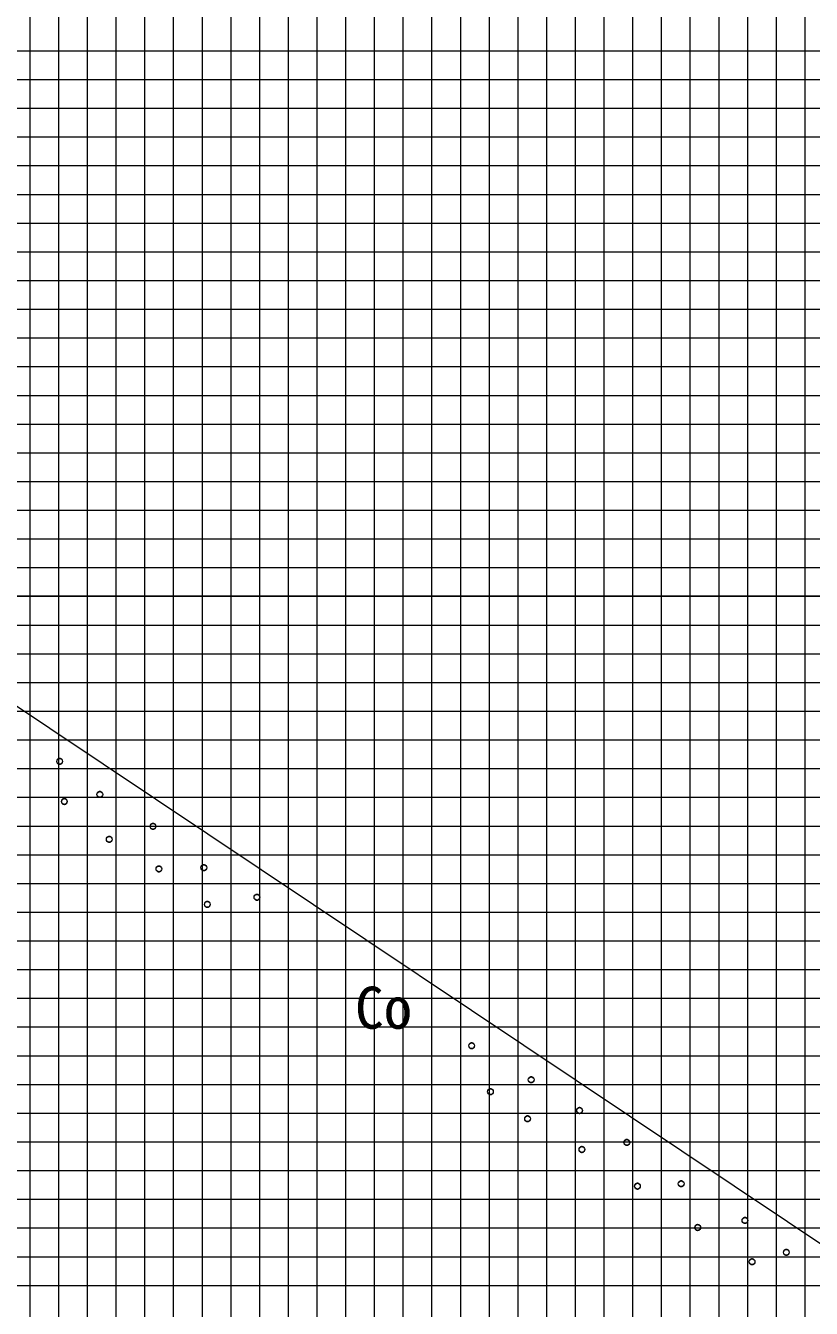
# Model space of a CAD drawing. Units: millimetres on the paper. Extents: x -400 to 400, y -1955 to 275.
# Drawn here: x 270.34 to 297.72, y 100.2 to 144.88 of the extents above; entities that cross this region are included whole.
import ezdxf
from ezdxf.enums import TextEntityAlignment as Align

# ---------------------------------------------------------------- set-up
doc = ezdxf.new("R2010")
doc.units = ezdxf.units.MM
doc.linetypes.add('LONG_DASHED_DOTTED', pattern=[15.25, 12, -1.5, 0.25, -1.5])
doc.layers.add('0-0', color=7, linetype='Continuous')
doc.layers.add('0-1_レイヤ1', color=7, linetype='Continuous', lineweight=13)
doc.styles.add('ＭＳ ゴシック', font='')
doc.styles.get('ＭＳ ゴシック').set_extended_font_data('MS Gothic')

# ---------------------------------------------------------------- blocks, each defined once
blk = doc.blocks.new('EVOBLK_2011051147_62')
at = {"layer": '0-1_レイヤ1', "color": 131}
for p, q in [((691, 22), (691, 572)), ((692, 22), (692, 572)), ((693, 22), (693, 572)), ((694, 22), (694, 572)), ((695, 22), (695, 572)), ((696, 22), (696, 572)), ((697, 22), (697, 572)), ((698, 22), (698, 572)), ((699, 22), (699, 572)), ((701, 22), (701, 572)), ((702, 22), (702, 572)), ((703, 22), (703, 572)), ((704, 22), (704, 572)), ((705, 22), (705, 572)), ((706, 22), (706, 572)), ((707, 22), (707, 572)), ((708, 22), (708, 572)), ((709, 22), (709, 572)), ((711, 22), (711, 572)), ((712, 22), (712, 572)), ((713, 22), (713, 572)), ((714, 22), (714, 572)), ((715, 22), (715, 572)), ((716, 22), (716, 572)), ((717, 22), (717, 572)), ((718, 22), (718, 572)), ((20, 441), (820, 441)), ((20, 440), (820, 440)), ((20, 439), (820, 439)), ((20, 438), (820, 438)), ((20, 437), (820, 437)), ((20, 436), (820, 436)), ((20, 435), (820, 435)), ((20, 434), (820, 434)), ((20, 433), (820, 433)), ((20, 431), (820, 431)), ((20, 430), (820, 430)), ((20, 429), (820, 429)), ((20, 428), (820, 428)), ((20, 427), (820, 427)), ((20, 426), (820, 426)), ((20, 425), (820, 425)), ((20, 424), (820, 424)), ((20, 423), (820, 423)), ((20, 421), (820, 421)), ((20, 420), (820, 420)), ((20, 419), (820, 419)), ((20, 418), (820, 418)), ((20, 417), (820, 417)), ((20, 416), (820, 416)), ((20, 415), (820, 415)), ((20, 414), (820, 414)), ((20, 413), (820, 413)), ((20, 411), (820, 411)), ((20, 410), (820, 410)), ((20, 409), (820, 409)), ((20, 408), (820, 408)), ((20, 407), (820, 407)), ((20, 406), (820, 406)), ((20, 405), (820, 405)), ((20, 404), (820, 404)), ((20, 403), (820, 403)), ((20, 401), (820, 401)), ((20, 400), (820, 400)), ((20, 399), (820, 399)), ((20, 398), (820, 398))]:
    blk.add_line(p, q, dxfattribs=at)
at = {"layer": '0-1_レイヤ1', "color": 131, "lineweight": 18}
for p, q in [((700, 22), (700, 572)), ((710, 22), (710, 572)), ((20, 432), (820, 432)), ((20, 412), (820, 412)), ((20, 402), (820, 402))]:
    blk.add_line(p, q, dxfattribs=at)
at = {"layer": '0-1_レイヤ1', "color": 4, "lineweight": 25}
blk.add_line((20, 422), (820, 422), dxfattribs=at)
blk = doc.blocks.new('CCURVE_ORG274')
at = {"layer": '0-1_レイヤ1', "linetype": 'LONG_DASHED_DOTTED', "lineweight": 25}
for start, end in [(90, 270), (270, 90)]:
    blk.add_arc((44353202.8, 34347425.2), 10, start, end, dxfattribs=at)
blk = doc.blocks.new('CCURVE_ORG276')
at = {"layer": '0-1_レイヤ1', "linetype": 'LONG_DASHED_DOTTED', "lineweight": 25}
for start, end in [(90, 270), (270, 90)]:
    blk.add_arc((44353342.7, 34347310), 10, start, end, dxfattribs=at)
blk = doc.blocks.new('CCURVE_ORG277')
at = {"layer": '0-1_レイヤ1', "linetype": 'LONG_DASHED_DOTTED', "lineweight": 25}
for start, end in [(90, 270), (270, 90)]:
    blk.add_arc((44353219.2, 34347285.3), 10, start, end, dxfattribs=at)
blk = doc.blocks.new('CCURVE_ORG278')
at = {"layer": '0-1_レイヤ1', "linetype": 'LONG_DASHED_DOTTED', "lineweight": 25}
for start, end in [(90, 270), (270, 90)]:
    blk.add_arc((44353528, 34347198.8), 10, start, end, dxfattribs=at)
blk = doc.blocks.new('CCURVE_ORG279')
at = {"layer": '0-1_レイヤ1', "linetype": 'LONG_DASHED_DOTTED', "lineweight": 25}
for start, end in [(90, 270), (270, 90)]:
    blk.add_arc((44353375.7, 34347153.6), 10, start, end, dxfattribs=at)
blk = doc.blocks.new('CCURVE_ORG280')
at = {"layer": '0-1_レイヤ1', "linetype": 'LONG_DASHED_DOTTED', "lineweight": 25}
for start, end in [(90, 270), (270, 90)]:
    blk.add_arc((44353705, 34347054.8), 10, start, end, dxfattribs=at)
blk = doc.blocks.new('CCURVE_ORG281')
at = {"layer": '0-1_レイヤ1', "linetype": 'LONG_DASHED_DOTTED', "lineweight": 25}
for start, end in [(90, 270), (270, 90)]:
    blk.add_arc((44353548.6, 34347050.6), 10, start, end, dxfattribs=at)
blk = doc.blocks.new('CCURVE_ORG282')
at = {"layer": '0-1_レイヤ1', "linetype": 'LONG_DASHED_DOTTED', "lineweight": 25}
for start, end in [(90, 270), (270, 90)]:
    blk.add_arc((44353890.2, 34346951.8), 10, start, end, dxfattribs=at)
blk = doc.blocks.new('CCURVE_ORG283')
at = {"layer": '0-1_レイヤ1', "linetype": 'LONG_DASHED_DOTTED', "lineweight": 25}
for start, end in [(90, 270), (270, 90)]:
    blk.add_arc((44353717.3, 34346927.1), 10, start, end, dxfattribs=at)
blk = doc.blocks.new('CCURVE_ORG284')
at = {"layer": '0-1_レイヤ1', "linetype": 'LONG_DASHED_DOTTED', "lineweight": 25}
for start, end in [(90, 270), (270, 90)]:
    blk.add_arc((44354638.2, 34346434.6), 10, start, end, dxfattribs=at)
blk = doc.blocks.new('CCURVE_ORG285')
at = {"layer": '0-1_レイヤ1', "linetype": 'LONG_DASHED_DOTTED', "lineweight": 25}
for start, end in [(90, 270), (270, 90)]:
    blk.add_arc((44354703.4, 34346274.6), 10, start, end, dxfattribs=at)
blk = doc.blocks.new('CCURVE_ORG286')
at = {"layer": '0-1_レイヤ1', "linetype": 'LONG_DASHED_DOTTED', "lineweight": 25}
for start, end in [(90, 270), (270, 90)]:
    blk.add_arc((44354845.6, 34346316.1), 10, start, end, dxfattribs=at)
blk = doc.blocks.new('CCURVE_ORG289')
at = {"layer": '0-1_レイヤ1', "linetype": 'LONG_DASHED_DOTTED', "lineweight": 25}
for start, end in [(90, 270), (270, 90)]:
    blk.add_arc((44355734.5, 34345715.1), 10, start, end, dxfattribs=at)
blk = doc.blocks.new('CCURVE_ORG290')
at = {"layer": '0-1_レイヤ1', "linetype": 'LONG_DASHED_DOTTED', "lineweight": 25}
for start, end in [(90, 270), (270, 90)]:
    blk.add_arc((44355590.4, 34345826.3), 10, start, end, dxfattribs=at)
blk = doc.blocks.new('CCURVE_ORG291')
at = {"layer": '0-1_レイヤ1', "linetype": 'LONG_DASHED_DOTTED', "lineweight": 25}
for start, end in [(90, 270), (270, 90)]:
    blk.add_arc((44355368.1, 34345953.9), 10, start, end, dxfattribs=at)
blk = doc.blocks.new('CCURVE_ORG292')
at = {"layer": '0-1_レイヤ1', "linetype": 'LONG_DASHED_DOTTED', "lineweight": 25}
for start, end in [(90, 270), (270, 90)]:
    blk.add_arc((44355178.7, 34346098), 10, start, end, dxfattribs=at)
blk = doc.blocks.new('CCURVE_ORG293')
at = {"layer": '0-1_レイヤ1', "linetype": 'LONG_DASHED_DOTTED', "lineweight": 25}
for start, end in [(90, 270), (270, 90)]:
    blk.add_arc((44355014.1, 34346209.1), 10, start, end, dxfattribs=at)
blk = doc.blocks.new('CCURVE_ORG294')
at = {"layer": '0-1_レイヤ1', "linetype": 'LONG_DASHED_DOTTED', "lineweight": 25}
for start, end in [(90, 270), (270, 90)]:
    blk.add_arc((44354832.9, 34346180.3), 10, start, end, dxfattribs=at)
blk = doc.blocks.new('CCURVE_ORG295')
at = {"layer": '0-1_レイヤ1', "linetype": 'LONG_DASHED_DOTTED', "lineweight": 25}
for start, end in [(90, 270), (270, 90)]:
    blk.add_arc((44355022.3, 34346073.3), 10, start, end, dxfattribs=at)
blk = doc.blocks.new('CCURVE_ORG296')
at = {"layer": '0-1_レイヤ1', "linetype": 'LONG_DASHED_DOTTED', "lineweight": 25}
for start, end in [(90, 270), (270, 90)]:
    blk.add_arc((44355215.8, 34345945.6), 10, start, end, dxfattribs=at)
blk = doc.blocks.new('CCURVE_ORG297')
at = {"layer": '0-1_レイヤ1', "linetype": 'LONG_DASHED_DOTTED', "lineweight": 25}
for start, end in [(90, 270), (270, 90)]:
    blk.add_arc((44355425.7, 34345801.6), 10, start, end, dxfattribs=at)
blk = doc.blocks.new('CCURVE_ORG298')
at = {"layer": '0-1_レイヤ1', "linetype": 'LONG_DASHED_DOTTED', "lineweight": 25}
for start, end in [(90, 270), (270, 90)]:
    blk.add_arc((44355615.1, 34345682.2), 10, start, end, dxfattribs=at)
blk = doc.blocks.new('円 中塗り_273')
at = {"layer": '0-1_レイヤ1'}
blk.add_circle((44353202.8, 34347425.2), 10, dxfattribs=at)
blk = doc.blocks.new('円 中塗り_275')
at = {"layer": '0-1_レイヤ1'}
blk.add_circle((44353342.7, 34347310), 10, dxfattribs=at)
blk = doc.blocks.new('円 中塗り_276')
at = {"layer": '0-1_レイヤ1'}
blk.add_circle((44353219.2, 34347285.3), 10, dxfattribs=at)
blk = doc.blocks.new('円 中塗り_277')
at = {"layer": '0-1_レイヤ1'}
blk.add_circle((44353528, 34347198.8), 10, dxfattribs=at)
blk = doc.blocks.new('円 中塗り_278')
at = {"layer": '0-1_レイヤ1'}
blk.add_circle((44353375.7, 34347153.6), 10, dxfattribs=at)
blk = doc.blocks.new('円 中塗り_279')
at = {"layer": '0-1_レイヤ1'}
blk.add_circle((44353705, 34347054.8), 10, dxfattribs=at)
blk = doc.blocks.new('円 中塗り_280')
at = {"layer": '0-1_レイヤ1'}
blk.add_circle((44353548.6, 34347050.6), 10, dxfattribs=at)
blk = doc.blocks.new('円 中塗り_281')
at = {"layer": '0-1_レイヤ1'}
blk.add_circle((44353890.2, 34346951.8), 10, dxfattribs=at)
blk = doc.blocks.new('円 中塗り_282')
at = {"layer": '0-1_レイヤ1'}
blk.add_circle((44353717.3, 34346927.1), 10, dxfattribs=at)
blk = doc.blocks.new('円 中塗り_283')
at = {"layer": '0-1_レイヤ1'}
blk.add_circle((44354638.2, 34346434.6), 10, dxfattribs=at)
blk = doc.blocks.new('円 中塗り_284')
at = {"layer": '0-1_レイヤ1'}
blk.add_circle((44354703.4, 34346274.6), 10, dxfattribs=at)
blk = doc.blocks.new('円 中塗り_285')
at = {"layer": '0-1_レイヤ1'}
blk.add_circle((44354845.6, 34346316.1), 10, dxfattribs=at)
blk = doc.blocks.new('円 中塗り_288')
at = {"layer": '0-1_レイヤ1'}
blk.add_circle((44355734.5, 34345715.1), 10, dxfattribs=at)
blk = doc.blocks.new('円 中塗り_289')
at = {"layer": '0-1_レイヤ1'}
blk.add_circle((44355590.4, 34345826.3), 10, dxfattribs=at)
blk = doc.blocks.new('円 中塗り_290')
at = {"layer": '0-1_レイヤ1'}
blk.add_circle((44355368.1, 34345953.9), 10, dxfattribs=at)
blk = doc.blocks.new('円 中塗り_291')
at = {"layer": '0-1_レイヤ1'}
blk.add_circle((44355178.7, 34346098), 10, dxfattribs=at)
blk = doc.blocks.new('円 中塗り_292')
at = {"layer": '0-1_レイヤ1'}
blk.add_circle((44355014.1, 34346209.1), 10, dxfattribs=at)
blk = doc.blocks.new('円 中塗り_293')
at = {"layer": '0-1_レイヤ1'}
blk.add_circle((44354832.9, 34346180.3), 10, dxfattribs=at)
blk = doc.blocks.new('円 中塗り_294')
at = {"layer": '0-1_レイヤ1'}
blk.add_circle((44355022.3, 34346073.3), 10, dxfattribs=at)
blk = doc.blocks.new('円 中塗り_295')
at = {"layer": '0-1_レイヤ1'}
blk.add_circle((44355215.8, 34345945.6), 10, dxfattribs=at)
blk = doc.blocks.new('円 中塗り_296')
at = {"layer": '0-1_レイヤ1'}
blk.add_circle((44355425.7, 34345801.6), 10, dxfattribs=at)
blk = doc.blocks.new('円 中塗り_297')
at = {"layer": '0-1_レイヤ1'}
blk.add_circle((44355615.1, 34345682.2), 10, dxfattribs=at)
blk = doc.blocks.new('測量図')
at = {"layer": '0-1_レイヤ1'}
blk.add_line((44352749.9, 34347820), (44356159.9, 34345540), dxfattribs=at)
at = {"layer": '0-0'}
for name in ['円 中塗り_273', '円 中塗り_276', '円 中塗り_275', '円 中塗り_277', '円 中塗り_278', '円 中塗り_280', '円 中塗り_279', '円 中塗り_282', '円 中塗り_281', '円 中塗り_283', '円 中塗り_285', '円 中塗り_284', '円 中塗り_293', '円 中塗り_292', '円 中塗り_291', '円 中塗り_294', '円 中塗り_295', '円 中塗り_290', '円 中塗り_289', '円 中塗り_296', '円 中塗り_297', '円 中塗り_288']:
    blk.add_blockref(name, (0, 0), dxfattribs=at)
at = {"layer": '0-1_レイヤ1'}
for name in ['CCURVE_ORG274', 'CCURVE_ORG277', 'CCURVE_ORG276', 'CCURVE_ORG278', 'CCURVE_ORG279', 'CCURVE_ORG281', 'CCURVE_ORG280', 'CCURVE_ORG283', 'CCURVE_ORG282', 'CCURVE_ORG284', 'CCURVE_ORG286', 'CCURVE_ORG285', 'CCURVE_ORG294', 'CCURVE_ORG293', 'CCURVE_ORG292', 'CCURVE_ORG295', 'CCURVE_ORG296', 'CCURVE_ORG291', 'CCURVE_ORG290', 'CCURVE_ORG297', 'CCURVE_ORG298', 'CCURVE_ORG289']:
    blk.add_blockref(name, (0, 0), dxfattribs=at)
at = {"layer": '0-1_レイヤ1', "style": 'ＭＳ ゴシック'}
blk.add_text('Co', height=146.6, dxfattribs=at).set_placement((44354231.8, 34346449.9), align=Align.BOTTOM_LEFT)

msp = doc.modelspace()

# ---------------------------------------------------------------- block references
at = {"layer": '0-0'}
msp.add_blockref('EVOBLK_2011051147_62', (-420.5, -297), dxfattribs=at)
at = {"layer": '0-0', "xscale": 0.01, "yscale": 0.01}
msp.add_blockref('測量図', (-443260.5, -343355), dxfattribs=at)

doc.saveas('drawing.dxf')
